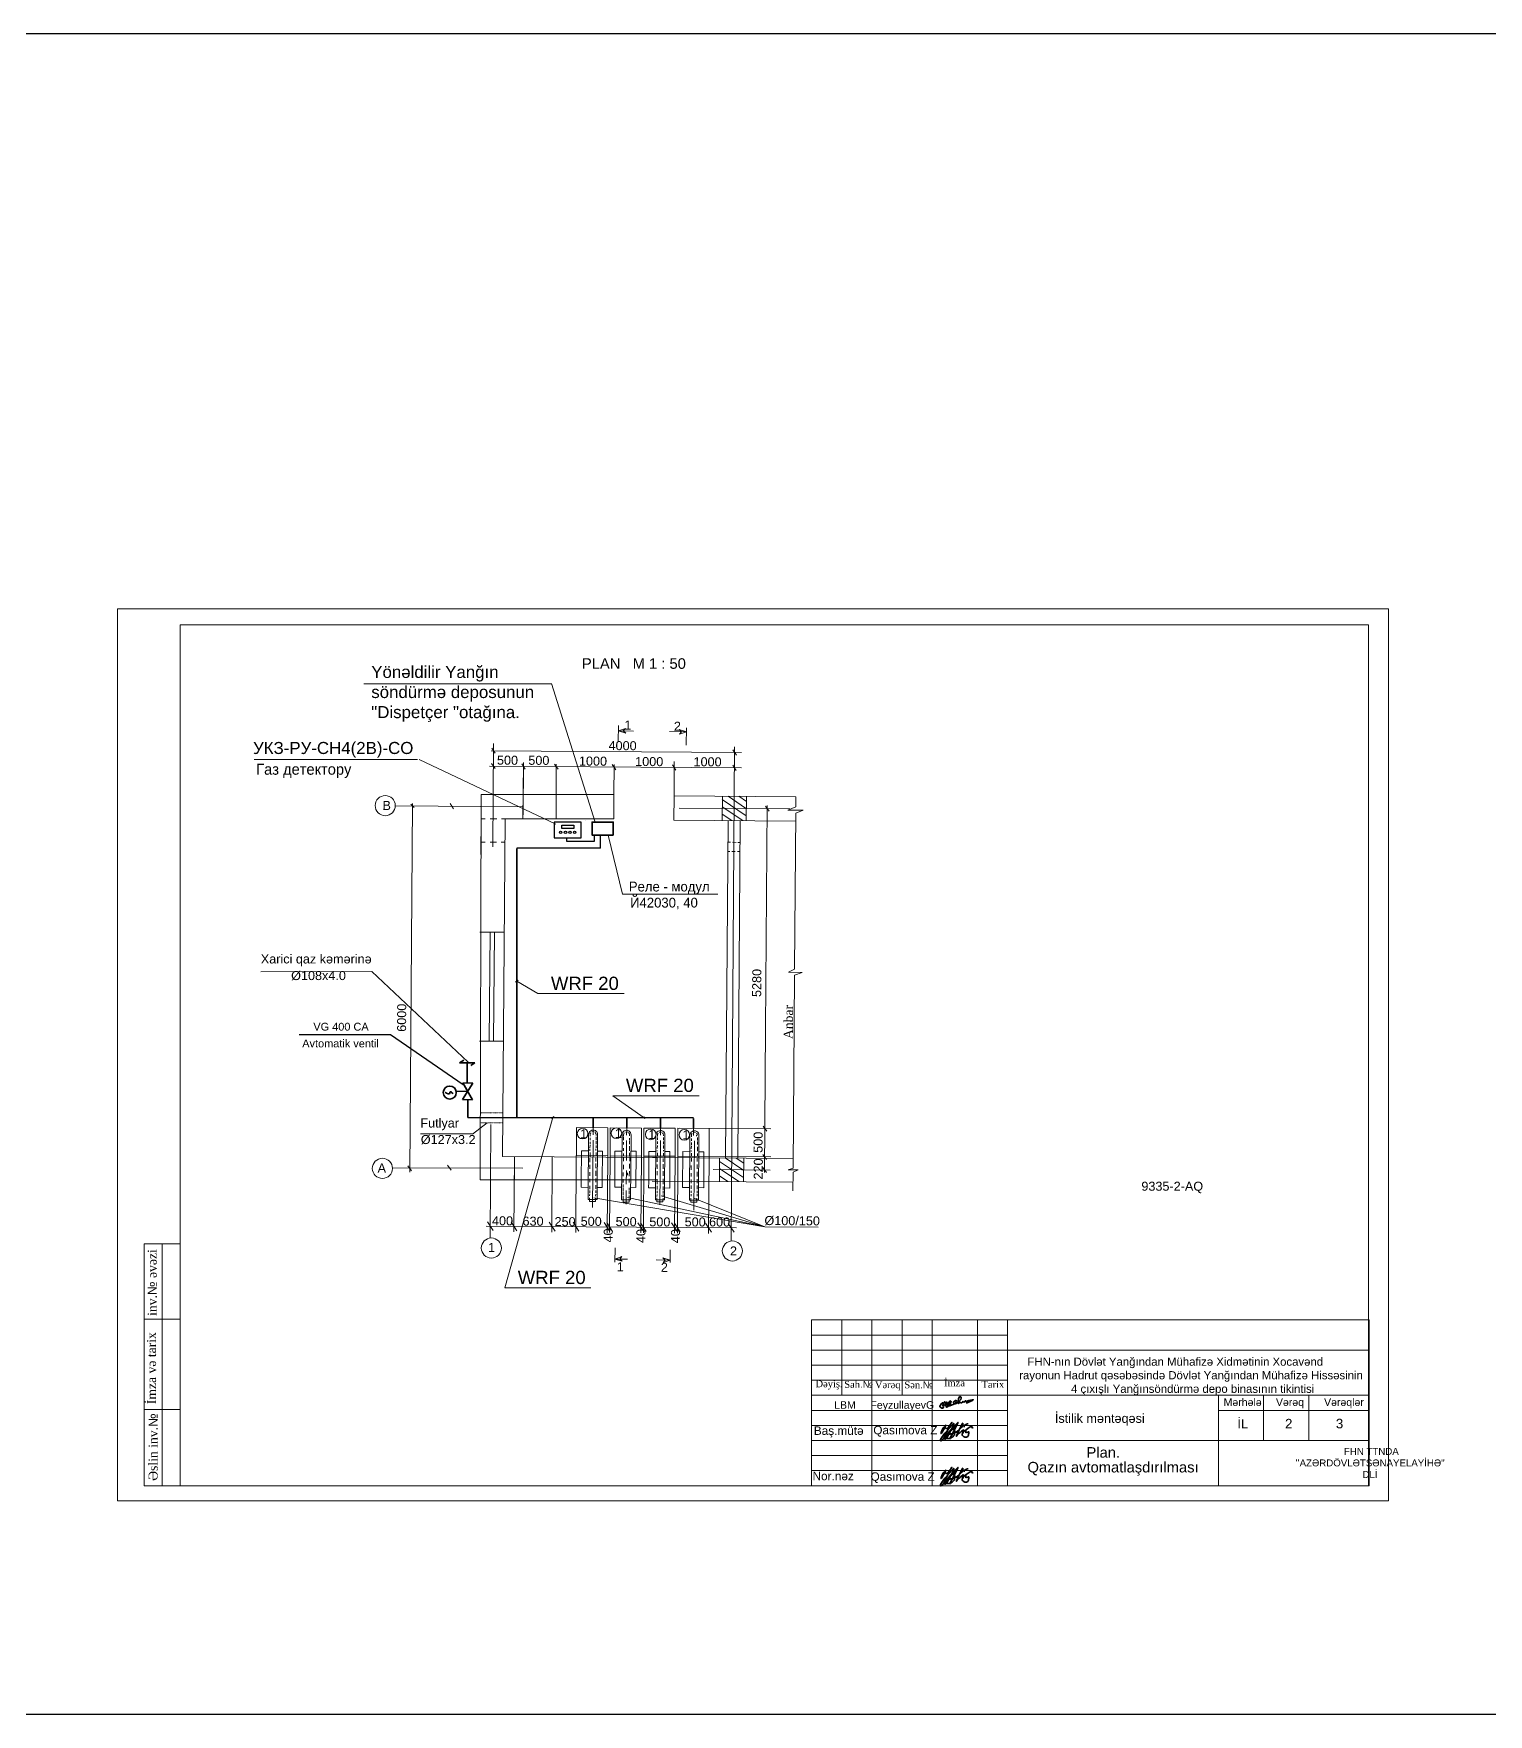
# Model space of a CAD drawing. Header units: metres. Extents: x -32726 to 456644, y -316542 to -32152.
# Drawn here: x 17768 to 66049, y -316542 to -260763 of the extents above; entities that cross this region are included whole.
import ezdxf

# ---------------------------------------------------------------- set-up
doc = ezdxf.new("R2010")
doc.units = ezdxf.units.M
doc.header["$LTSCALE"] = 0.5
doc.linetypes.add('ACAD_ISO03W100', pattern=[30, 12, -18])
doc.linetypes.add('DUZ', pattern=[0])
for name, color, linetype, lineweight in [('0_Ном._пера__21', 7, 'Continuous', 35), ('33', 7, 'Continuous', 35), ('_0', 7, 'Continuous', 0), ('VINOSKİ', 7, 'Continuous', 18), ('ştamp', 5, 'Continuous', 18), ('окна', 140, 'Continuous', 9), ('перегородка', 130, 'Continuous', 20), ('размер2_Ном._пера__1', 7, 'Continuous', 15), ('Слой1', 7, 'Continuous', 13)]:
    doc.layers.add(name, color=color, linetype=linetype, lineweight=lineweight)
doc.layers.add('ramka', color=7, linetype='Continuous')
doc.layers.add('Trees', color=92, linetype='Continuous')
doc.styles.add('A3_Times_AzLat', font='a3ar(la).ttf')
doc.styles.add('Arial', font='arial.ttf', dxfattribs={"height": 200})
doc.styles.add('ARİAL', font='arial.ttf')
doc.styles.add('eeee', font='az97l01.TTF')
doc.styles.get("Standard").update_dxf_attribs({"font": 'arial.ttf', "height": 1})
doc.styles.add('Standart', font='times.ttf')
doc.styles.add('Times New  Roman', font='times.ttf')
doc.styles.add('стиль1', font='A3TI(LA).TTF', dxfattribs={"height": 300})

# ---------------------------------------------------------------- blocks, each defined once
blk = doc.blocks.new('_Oblique')
at = {"color": 0, "linetype": 'ByBlock', "lineweight": -2}
blk.add_line((-0.5, -0.5), (0.5, 0.5), dxfattribs=at)

msp = doc.modelspace()

# ---------------------------------------------------------------- linework, layer by layer
at = {"color": 7, "lineweight": 18}
for p, q in [((22633, -308954), (22633, -280380)), ((22633, -280380), (62072, -280380)), ((62072, -280380), (62072, -308954)), ((34959, -282340), (28724, -282340)), ((36400, -286929), (34959, -282325)), ((34014, -286694), (34025, -284953)), ((42863, -286487), (39191, -286463)), ((34503, -292623), (33801, -292211)), ((34503, -292623), (37363, -292623)), ((36992, -296010), (39852, -296010)), ((36992, -296010), (38031, -296742)), ((33404, -302384), (35004, -296738)), ((30613, -297271), (32355, -297271)), ((33404, -302384), (36263, -302384)), ((62083, -308954), (22632, -308954))]:
    msp.add_line(p, q, dxfattribs=at)
at = {"lineweight": 15}
for p, q in [((30512, -284855), (25085, -284855)), ((35096, -287001), (30563, -284848))]:
    msp.add_line(p, q, dxfattribs=at)
at = {"color": 7, "lineweight": 35, "ltscale": 1500}
for p, q in [((33802, -287801), (33801, -296737)), ((32155, -294933), (32151, -295587)), ((32156, -295377), (32156, -295587)), ((32177, -296140), (32176, -296735)), ((32176, -296735), (39670, -296744)), ((36337, -296744), (36337, -297072)), ((37450, -296752), (37450, -297080)), ((38572, -296760), (38572, -297088)), ((39669, -296765), (39669, -297093))]:
    msp.add_line(p, q, dxfattribs=at)
at = {"color": 0, "lineweight": 18}
msp.add_line((25307, -291895), (28991, -291893), dxfattribs=at)
at = {"color": 7, "lineweight": 30}
for p, q in [((33846, -292184), (33757, -292237)), ((35048, -296712), (34959, -296765)), ((38015, -296701), (38044, -296771))]:
    msp.add_line(p, q, dxfattribs=at)
at = {"color": 0, "lineweight": 35}
for p, q in [((32005, -296137), (32346, -295590)), ((32336, -296142), (32015, -295585)), ((32346, -295590), (32015, -295585)), ((32336, -296142), (32005, -296137))]:
    msp.add_line(p, q, dxfattribs=at)
at = {"color": 7, "linetype": 'ACAD_ISO03W100', "lineweight": 18}
for p, q in [((32591, -296574), (33337, -296574)), ((32590, -296914), (33338, -296913))]:
    msp.add_line(p, q, dxfattribs=at)
at = {"linetype": 'Continuous', "lineweight": 18}
for p, q in [((32947, -296968), (32920, -300732)), ((33728, -298026), (33709, -300531)), ((34978, -298035), (34971, -300543)), ((35779, -297999), (35765, -300548)), ((36820, -298005), (36806, -300558)), ((36898, -298003), (36879, -300554)), ((37938, -298013), (37919, -300564)), ((38018, -298015), (38004, -300565)), ((39058, -298021), (39039, -300572)), ((39145, -298022), (39132, -300573)), ((40185, -298030), (40168, -300584))]:
    msp.add_line(p, q, dxfattribs=at)
at = {"color": 7, "lineweight": 18, "ltscale": 1500}
for p, q in [((35780, -297997), (35787, -297068)), ((36827, -297075), (35787, -297068)), ((36827, -297075), (36820, -298005)), ((36820, -298005), (36827, -297075)), ((36898, -298006), (36904, -297076)), ((37944, -297083), (36904, -297076)), ((37938, -298013), (37944, -297083)), ((38018, -298014), (38025, -297084)), ((38024, -297198), (38018, -298013)), ((39065, -297091), (38025, -297084)), ((39065, -297091), (39058, -298021)), ((39058, -298021), (39065, -297091)), ((39145, -298022), (39152, -297089)), ((40192, -297097), (39152, -297089)), ((40185, -298030), (40192, -297097)), ((35942, -298852), (35949, -297842)), ((35949, -297842), (36182, -297843)), ((36649, -297847), (36481, -297846)), ((36642, -298841), (36649, -297847)), ((37053, -299047), (37062, -297850)), ((37062, -297850), (37294, -297852)), ((37762, -297855), (37594, -297854)), ((37753, -299052), (37762, -297855)), ((38181, -298869), (38188, -297858)), ((38188, -297858), (38417, -297860)), ((38888, -297863), (38717, -297862)), ((38879, -299074), (38888, -297863)), ((36820, -298005), (35780, -297997)), ((37938, -298013), (36898, -298006)), ((39058, -298021), (38018, -298014)), ((40185, -298030), (39145, -298022)), ((39306, -299059), (39315, -297866)), ((39315, -297866), (39546, -297868)), ((40015, -297871), (39846, -297870)), ((40008, -298866), (40015, -297871)), ((35942, -298851), (35940, -299051)), ((36642, -298839), (36640, -299056)), ((38181, -298869), (38179, -299068)), ((38710, -298875), (38709, -299075)), ((40008, -298866), (40006, -299063)), ((35940, -299051), (36172, -299052)), ((36640, -299056), (36472, -299055)), ((37053, -299047), (37285, -299048)), ((37585, -299051), (37753, -299052)), ((38179, -299068), (38408, -299070)), ((38879, -299074), (38709, -299072)), ((39306, -299060), (39537, -299062)), ((39837, -299062), (40006, -299063))]:
    msp.add_line(p, q, dxfattribs=at)
at = {"color": 7, "linetype": 'Continuous', "lineweight": 18, "ltscale": 50}
for p, q in [((36185, -297299), (36170, -299450)), ((36235, -297299), (36235, -297351)), ((36436, -297301), (36436, -297326)), ((36485, -297301), (36470, -299452)), ((36233, -297651), (36232, -297740)), ((36232, -297775), (36232, -297836)), ((36234, -297544), (36233, -297618)), ((36235, -297410), (36234, -297484)), ((36432, -297778), (36432, -297824)), ((36434, -297510), (36433, -297617)), ((36433, -297660), (36433, -297741)), ((36435, -297376), (36434, -297472)), ((37298, -297309), (37282, -299461)), ((37346, -297554), (37346, -297628)), ((37346, -297747), (37346, -297839)), ((37347, -297385), (37347, -297481)), ((37348, -297310), (37348, -297362)), ((37546, -297689), (37545, -297835)), ((37547, -297422), (37546, -297496)), ((37547, -297521), (37546, -297616)), ((37548, -297311), (37548, -297337)), ((37598, -297311), (37582, -299463)), ((38421, -297315), (38405, -299468)), ((38468, -297668), (38467, -297759)), ((38467, -297825), (38467, -297852)), ((38470, -297531), (38469, -297605)), ((38471, -297315), (38470, -297367)), ((38471, -297402), (38470, -297476)), ((38669, -297667), (38668, -297766)), ((38669, -297526), (38669, -297622)), ((38670, -297392), (38670, -297488)), ((38671, -297821), (38670, -297854)), ((38671, -297317), (38671, -297343)), ((38721, -297317), (38705, -299471)), ((39550, -297323), (39534, -299476)), ((39544, -297707), (39543, -297830)), ((39597, -297676), (39596, -297768)), ((39596, -297833), (39596, -297861)), ((39598, -297568), (39597, -297642)), ((39599, -297434), (39598, -297508)), ((39600, -297324), (39599, -297376)), ((39768, -297325), (39768, -297351)), ((39797, -297703), (39796, -297849)), ((39798, -297535), (39798, -297631)), ((39799, -297401), (39799, -297496)), ((39850, -297326), (39834, -299478)), ((36228, -298299), (36227, -298441)), ((36230, -298078), (36229, -298214)), ((36234, -297899), (36233, -298023)), ((36429, -298263), (36428, -298418)), ((36431, -298074), (36430, -298197)), ((36434, -297893), (36434, -297996)), ((37341, -298309), (37340, -298451)), ((37345, -297923), (37344, -298015)), ((37346, -298056), (37346, -298179)), ((37541, -298274), (37540, -298428)), ((37544, -297909), (37543, -298033)), ((37552, -298057), (37551, -298181)), ((38463, -298291), (38462, -298434)), ((38465, -298086), (38464, -298210)), ((38469, -297906), (38468, -298009)), ((38664, -298279), (38663, -298434)), ((38665, -298094), (38664, -298204)), ((38669, -297915), (38668, -298019)), ((39592, -298323), (39591, -298466)), ((39598, -297914), (39597, -298017)), ((39598, -298070), (39597, -298194)), ((39792, -298288), (39791, -298442)), ((39795, -298070), (39794, -298194)), ((39798, -297923), (39801, -298024)), ((36225, -298766), (36224, -298883)), ((36226, -298552), (36225, -298670)), ((36425, -298755), (36424, -298885)), ((36427, -298507), (36426, -298671)), ((37335, -298958), (37335, -299040)), ((37337, -298776), (37337, -298894)), ((37339, -298563), (37338, -298680)), ((37482, -298575), (37482, -298649)), ((37538, -298765), (37537, -298895)), ((37540, -298518), (37538, -298682)), ((38460, -298510), (38459, -298652)), ((38460, -298782), (38459, -298899)), ((38461, -298830), (38460, -298947)), ((38659, -298511), (38658, -298666)), ((38660, -298771), (38659, -298901)), ((38662, -298785), (38661, -298949)), ((39588, -298790), (39587, -298908)), ((39590, -298577), (39589, -298694)), ((39789, -298779), (39788, -298909)), ((39790, -298532), (39789, -298696)), ((36470, -299453), (36170, -299450)), ((36219, -299403), (36218, -299447)), ((36219, -299418), (36218, -299516)), ((36419, -299517), (36218, -299516)), ((36222, -299271), (36221, -299338)), ((36225, -299004), (36224, -299116)), ((36224, -299154), (36224, -299229)), ((36419, -299400), (36419, -299457)), ((36420, -299445), (36419, -299517)), ((36422, -299273), (36421, -299340)), ((36424, -299153), (36424, -299233)), ((36426, -298981), (36425, -299102)), ((37582, -299463), (37282, -299461)), ((37330, -299328), (37329, -299430)), ((37331, -299441), (37330, -299541)), ((37333, -299194), (37332, -299295)), ((37335, -299060), (37334, -299171)), ((37533, -299442), (37532, -299542)), ((37534, -299322), (37533, -299424)), ((37535, -299182), (37534, -299283)), ((37536, -299065), (37535, -299157)), ((38705, -299471), (38405, -299468)), ((38454, -299469), (38453, -299534)), ((38655, -299535), (38453, -299534)), ((38455, -299401), (38455, -299468)), ((38457, -299289), (38456, -299356)), ((38460, -299172), (38459, -299246)), ((38461, -299000), (38460, -299120)), ((38656, -299411), (38655, -299535)), ((38657, -299291), (38657, -299358)), ((38660, -299171), (38659, -299251)), ((38662, -299026), (38661, -299137)), ((39834, -299478), (39534, -299476)), ((39582, -299476), (39581, -299541)), ((39582, -299408), (39582, -299475)), ((39585, -299281), (39585, -299348)), ((39588, -299163), (39587, -299238)), ((39590, -298993), (39589, -299104)), ((39784, -299478), (39783, -299543)), ((39784, -299410), (39784, -299476)), ((39786, -299283), (39785, -299349)), ((39786, -299283), (39786, -299349)), ((39788, -299162), (39788, -299243)), ((39790, -298991), (39789, -299111)), ((37532, -299542), (37330, -299541)), ((39783, -299543), (39581, -299541))]:
    msp.add_line(p, q, dxfattribs=at)
at = {"color": 7, "linetype": 'Continuous', "lineweight": 18}
for p, q in [((36335, -297308), (36337, -297072)), ((37448, -297319), (37450, -297082)), ((38571, -297325), (38572, -297088)), ((39668, -297333), (39670, -297096)), ((36318, -299718), (36334, -297482)), ((37442, -298159), (37447, -297492)), ((38552, -299635), (38569, -297498)), ((39681, -299807), (39698, -297512)), ((37436, -298950), (37439, -298491)), ((36360, -299396), (42035, -300365)), ((37435, -299614), (37438, -299155)), ((38594, -299332), (42035, -300365)), ((39683, -299412), (42035, -300365)), ((42034, -300364), (43801, -300377))]:
    msp.add_line(p, q, dxfattribs=at)
at = {"lineweight": 18}
for p, q in [((21433, -303429), (21433, -300929)), ((21433, -300929), (22633, -300929)), ((22033, -308955), (22033, -300929)), ((22633, -303429), (21433, -303429)), ((21433, -306429), (21433, -303429)), ((43588, -304952), (50089, -304952)), ((43588, -305452), (50089, -305452)), ((21433, -308955), (21433, -306429)), ((22633, -306429), (21433, -306429)), ((43588, -306452), (50089, -306452)), ((43588, -306952), (50089, -306952)), ((22633, -308955), (21433, -308955)), ((20557, -309454), (62734, -309454))]:
    msp.add_line(p, q, dxfattribs=at)
at = {"color": 0, "lineweight": 30}
msp.add_lwpolyline([(35294, -287033), (35692, -287033), (35692, -287137), (35294, -287137)], close=True, dxfattribs=at)
for centre in [(35259, -287273), (35420, -287273), (35569, -287273), (35722, -287273)]:
    msp.add_circle(centre, 39.4, dxfattribs=at)
at = {"color": 0, "linetype": 'DUZ', "lineweight": 35}
msp.add_circle((31580, -295905), 216, dxfattribs=at)
at = {"linetype": 'Continuous', "lineweight": 18}
for centre in [(35988, -297269), (37108, -297256), (38249, -297294), (39364, -297308)]:
    msp.add_circle(centre, 176, dxfattribs=at)
at = {"color": 7, "linetype": 'Continuous', "lineweight": 18, "ltscale": 50}
for centre, radius, start, end in [((36335, -297299), 150, 358.8105, 182.235), ((36335, -297300), 100, 141.5536, 177.8389), ((36335, -297300), 100, 69.3022, 112.2745), ((36335, -297300), 100, 359.229, 47.3447), ((37448, -297309), 150, 358.8105, 182.235), ((37449, -297310), 100, 141.5536, 177.8389), ((37448, -297310), 100, 69.3022, 112.2745), ((37448, -297310), 100, 359.229, 47.3447), ((38571, -297315), 150, 358.8105, 182.235), ((38571, -297316), 100, 141.5536, 177.8389), ((38571, -297316), 100, 69.3022, 112.2745), ((38571, -297316), 100, 359.229, 47.3447), ((39700, -297323), 150, 358.8105, 182.235), ((39700, -297324), 100, 141.5536, 177.8389), ((39700, -297324), 100, 69.3022, 112.2745), ((39700, -297324), 100, 359.229, 47.3447)]:
    msp.add_arc(centre, radius, start, end, dxfattribs=at)
at = {"color": 0, "lineweight": 35}
msp.add_open_spline([(31684, -295945), (31647, -295905), (31587, -295842), (31586, -296003), (31403, -295893), (31446, -295903), (31447, -295903)], degree=3, knots=[0, 0, 0, 0, 105.964681, 172.320496, 300.102614, 302.892013, 302.892013, 302.892013, 302.892013], dxfattribs=at)
at = {"layer": '0_Ном._пера__21', "color": 5, "linetype": 'Continuous', "flags": 128}
msp.add_lwpolyline([(47937, -306265, -0.300634), (47957, -306234, 0.28025), (47956, -306209, 0.268779), (47926, -306204, 0.122192), (47846, -306313), (47847, -306332, 0.09999), (47910, -306377, 0.200398), (47957, -306373, 0.312914), (47958, -306309, -0.293794)], format="xyb", close=True, dxfattribs=at)
for points in [[(47961, -306314, 0.20271), (47976, -306266, -0.083217), (47982, -306185, -0.540975), (48016, -306179), (48027, -306207)], [(48033, -306214), (48059, -306192, -1.034501), (48093, -306219), (48012, -306291)], [(48027, -306207), (48069, -306259), (48104, -306267), (48205, -306191, 1.24964), (48167, -306154, 0.079258), (48111, -306271), (48111, -306321), (48106, -306340), (48064, -306347), (48054, -306326), (48070, -306305), (48137, -306299), (48152, -306295), (48166, -306273), (48161, -306269), (48151, -306285), (48159, -306305), (48172, -306305), (48214, -306275), (48219, -306253), (48211, -306243), (48197, -306253), (48194, -306271), (48202, -306283), (48226, -306277), (48342, -306232), (48379, -306189), (48392, -306152), (48390, -306130), (48360, -306130), (48326, -306147), (48292, -306175), (48299, -306207), (48325, -306225), (48356, -306233), (48381, -306226), (48424, -306207), (48476, -306164), (48539, -306097), (48556, -306052), (48546, -306017), (48511, -305992), (48491, -306003), (48466, -306059), (48450, -306163), (48443, -306207), (48453, -306224), (48467, -306224), (48485, -306195), (48502, -306169), (48516, -306186), (48534, -306198), (48557, -306198), (48591, -306180), (48615, -306163), (48612, -306151), (48605, -306161), (48617, -306175), (48638, -306179), (48657, -306167), (48697, -306144), (48697, -306133), (48687, -306133), (48670, -306150), (48714, -306162), (48771, -306142), (48810, -306130), (48859, -306117), (48920, -306102), (48951, -306102), (48934, -306114), (48909, -306132), (48854, -306156), (48754, -306201), (48715, -306211)], [(48178, -306215), (48172, -306222, -0.434294), (48166, -306222, -0.160262), (48166, -306215), (48168, -306212), (48172, -306211), (48175, -306212)]]:
    msp.add_lwpolyline(points, format="xyb", dxfattribs=at)
at = {"layer": '33', "lineweight": 18}
for p, q in [((20557, -309454), (20557, -279854)), ((20557, -279854), (62734, -279854)), ((62734, -309454), (62734, -279854)), ((37177, -283725), (37173, -284251)), ((37183, -283904), (37411, -283823)), ((37183, -283904), (37679, -283908)), ((37420, -283976), (37183, -283904)), ((37411, -283823), (37339, -283905)), ((37339, -283905), (37420, -283976)), ((39275, -283929), (39195, -283859)), ((39195, -283859), (39432, -283930)), ((39428, -284379), (39432, -283805)), ((33089, -284646), (32972, -284477)), ((33008, -287751), (33033, -284323)), ((39432, -283930), (38871, -283926)), ((39203, -284012), (39275, -283929)), ((39432, -283930), (39203, -284012)), ((40913, -300832), (41032, -284431)), ((32949, -284561), (41261, -284620)), ((33085, -285156), (32968, -284987)), ((34083, -285171), (33966, -285001)), ((34084, -285171), (33967, -285001)), ((34008, -286826), (34030, -284999)), ((35172, -285175), (35055, -285006)), ((35114, -285006), (35114, -286825)), ((37091, -285190), (36974, -285020)), ((39084, -285205), (38967, -285035)), ((41090, -284706), (40973, -284537)), ((41086, -285215), (40969, -285045)), ((32620, -286009), (32584, -298806)), ((37024, -286011), (32620, -286009)), ((37026, -286825), (37026, -286041)), ((39026, -286053), (39020, -286864)), ((39026, -286053), (43064, -286087)), ((40619, -286877), (40625, -286069)), ((41399, -286466), (40813, -286070)), ((41423, -286241), (41174, -286073)), ((41425, -286075), (41419, -286883)), ((43064, -286087), (43062, -286425)), ((29773, -286388), (34019, -286419)), ((30341, -286315), (30251, -298551)), ((30283, -286333), (30397, -286448)), ((31707, -286486), (31590, -286317)), ((40940, -286880), (40620, -286664)), ((41302, -286882), (40622, -286424)), ((41420, -286721), (40624, -286184)), ((42174, -286567), (42057, -286397)), ((42062, -293792), (42117, -286383)), ((42796, -286529), (43062, -286425)), ((43308, -286533), (42796, -286529)), ((43060, -286632), (43022, -291813)), ((43060, -286632), (43308, -286533)), ((32759, -286826), (32618, -286826)), ((33144, -286826), (32918, -286826)), ((37026, -286825), (33292, -286826)), ((33325, -298023), (33415, -286826)), ((33415, -286806), (33415, -286806)), ((33415, -286825), (33415, -286825)), ((36096, -286865), (36096, -286865)), ((39020, -286864), (43058, -286895)), ((40814, -286879), (40733, -298077)), ((41216, -286882), (41135, -298080)), ((32610, -287408), (32606, -288008)), ((32753, -287591), (32609, -287591)), ((33132, -287591), (32925, -287591)), ((33408, -287591), (33286, -287591)), ((40899, -287601), (40808, -287600)), ((41087, -287602), (40958, -287601)), ((41210, -287603), (41141, -287602)), ((40878, -287903), (40806, -287903)), ((41056, -287904), (40944, -287904)), ((41208, -287906), (41130, -287905)), ((32573, -290582), (33370, -290588)), ((32916, -290585), (32882, -294198)), ((33061, -290583), (33032, -294199)), ((42819, -291914), (43022, -291813)), ((43269, -291918), (42819, -291914)), ((43021, -292014), (42974, -298416)), ((43021, -292014), (43269, -291918)), ((42063, -293768), (42028, -298564)), ((33359, -294202), (32563, -294196)), ((42097, -297191), (41980, -297022)), ((29685, -298408), (34007, -298419)), ((30305, -298504), (30188, -298334)), ((31621, -298486), (31504, -298317)), ((33325, -298023), (38468, -298060)), ((33726, -298806), (33727, -298032)), ((38304, -298059), (42976, -298093)), ((40529, -298858), (40534, -298076)), ((41330, -298728), (40534, -298191)), ((41309, -298472), (40722, -298077)), ((41333, -298248), (41084, -298080)), ((41334, -298081), (41329, -298864)), ((42088, -298562), (41972, -298392)), ((42091, -298126), (41974, -297957)), ((42813, -298471), (42974, -298416)), ((38451, -298807), (32584, -298806)), ((42971, -298876), (38298, -298842)), ((40810, -298860), (40530, -298671)), ((41172, -298863), (40532, -298431)), ((43144, -298474), (42813, -298471)), ((42973, -298544), (42969, -299167)), ((42973, -298544), (43144, -298474)), ((37065, -301060), (37061, -301530)), ((38889, -301550), (38892, -301126)), ((37062, -301432), (37291, -301350)), ((37062, -301432), (37474, -301435)), ((37299, -301503), (37062, -301432)), ((37291, -301350), (37218, -301433)), ((37218, -301433), (37299, -301503)), ((38889, -301464), (38431, -301460)), ((38733, -301463), (38653, -301392)), ((38653, -301392), (38889, -301464)), ((38661, -301545), (38733, -301463)), ((38889, -301464), (38661, -301545))]:
    msp.add_line(p, q, dxfattribs=at)
at = {"layer": '33', "lineweight": 35}
for p, q in [((32049, -294827), (31903, -294923)), ((31903, -294923), (32415, -294923)), ((32415, -294923), (32283, -295009))]:
    msp.add_line(p, q, dxfattribs=at)
at = {"layer": '33', "lineweight": 18}
for centre in [(29438, -286383), (29343, -298422), (32959, -301065), (40958, -301163)]:
    msp.add_circle(centre, 334, dxfattribs=at)
at = {"layer": '_0', "color": 0, "lineweight": 30, "ltscale": 50}
for q in [(33805, -287794), (36584, -287359)]:
    msp.add_line((36584, -287794), q, dxfattribs=at)
msp.add_lwpolyline([(35942, -287448), (35942, -286930), (35047, -286930), (35047, -287448)], close=True, dxfattribs=at)
at = {"layer": 'ramka', "color": 7, "linetype": 'DUZ', "lineweight": 18, "ltscale": 0.4}
for p, q in [((37024, -286048), (37033, -285022)), ((39022, -286058), (39031, -284921)), ((32900, -285076), (41257, -285131)), ((28991, -291893), (32190, -294900)), ((32820, -296913), (32335, -297290)), ((39200, -297086), (42236, -297108)), ((40185, -298029), (42229, -298044)), ((40316, -298464), (42217, -298478)), ((37483, -299393), (42035, -300365)), ((32788, -300337), (41100, -300397))]:
    msp.add_line(p, q, dxfattribs=at)
at = {"layer": 'ramka', "color": 7, "linetype": 'DUZ', "lineweight": 30, "ltscale": 0.4}
for p, q in [((35464, -287572), (35464, -287448)), ((36372, -287572), (35464, -287572)), ((36372, -287359), (36372, -287572))]:
    msp.add_line(p, q, dxfattribs=at)
at = {"layer": 'ramka', "color": 7, "linetype": 'DUZ', "lineweight": 25, "ltscale": 0.4}
for p, q in [((26585, -293977), (29611, -293977)), ((29611, -293977), (32029, -295638))]:
    msp.add_line(p, q, dxfattribs=at)
at = {"layer": 'ramka', "color": 7, "linetype": 'DUZ', "lineweight": 35, "ltscale": 0.4}
msp.add_line((31801, -295874), (32175, -295863), dxfattribs=at)
at = {"layer": 'ramka', "color": 1, "linetype": 'DUZ', "lineweight": 30, "ltscale": 0.4}
msp.add_lwpolyline([(-32726, -260763), (138190, -260763), (138190, -316542), (-32726, -316542)], close=True, dxfattribs=at)
at = {"layer": 'ramka', "color": 7, "linetype": 'DUZ', "lineweight": 35, "ltscale": 0.4}
msp.add_lwpolyline([(37007, -287359), (36300, -287359), (36300, -286930), (37007, -286930)], close=True, dxfattribs=at)
at = {"layer": 'Trees', "color": 5, "lineweight": 35}
for points in [[(48057, -306931), (47969, -307102), (47930, -307164), (47892, -307224), (47885, -307224), (47885, -307215), (47885, -307201), (47890, -307181), (47906, -307136), (47931, -307081), (47959, -307036), (47982, -307010), (47994, -307004), (48002, -307004), (48008, -307012), (48028, -307044), (48040, -307051), (48060, -307054), (48086, -307050), (48105, -307038), (48120, -307026), (48198, -306925), (48247, -306851), (48170, -306968), (48160, -306994), (47977, -307369), (47941, -307416), (47896, -307457), (47879, -307463), (47867, -307461), (47863, -307455), (47863, -307445), (47863, -307431), (47869, -307419), (47921, -307331), (47955, -307285), (48013, -307209), (48138, -307062), (48271, -306918), (48284, -306904), (48301, -306890), (48309, -306890), (48313, -306895), (48309, -306907), (48303, -306927), (48196, -307145), (48094, -307324), (48075, -307355), (48048, -307391), (48022, -307414), (48012, -307418), (48004, -307418), (48000, -307412), (48000, -307403), (48000, -307391), (48004, -307380), (48021, -307349), (48075, -307265), (48112, -307217), (48243, -307064), (48440, -306858), (48448, -306858), (48322, -307124), (48160, -307406)], [(48135, -307006), (48181, -306977), (48213, -306964), (48254, -306953), (48283, -306945), (48309, -306945), (48328, -306945), (48336, -306952), (48351, -306965), (48356, -306987), (48351, -307010), (48324, -307044), (48285, -307073), (48221, -307096), (48186, -307123), (48175, -307137), (48226, -307109), (48246, -307097), (48279, -307075), (48307, -307080), (48320, -307090), (48334, -307120), (48339, -307140), (48340, -307169), (48335, -307227), (48329, -307256), (48318, -307279), (48299, -307302), (48279, -307326), (48253, -307343), (48224, -307361), (48189, -307377), (48164, -307385), (48138, -307387), (48107, -307386), (48080, -307383), (48051, -307376), (48026, -307366), (48004, -307349), (47993, -307324), (47993, -307304), (47999, -307283), (48013, -307271), (48034, -307264), (48047, -307259), (48072, -307255), (48096, -307251), (48170, -307239), (48204, -307235), (48243, -307227), (48260, -307223), (48290, -307213), (48324, -307204), (48382, -307177), (48428, -307146), (48473, -307112), (48518, -307069), (48557, -307027), (48580, -306988), (48594, -306958), (48607, -306922), (48612, -306900), (48612, -306881), (48606, -306874), (48600, -306878), (48591, -306891), (48571, -306919), (48559, -306949), (48529, -307006), (48508, -307057), (48489, -307104), (48470, -307137), (48442, -307192), (48425, -307225), (48410, -307263), (48397, -307295), (48390, -307314), (48395, -307314), (48406, -307295), (48424, -307273), (48452, -307246), (48485, -307210), (48515, -307184), (48543, -307160), (48569, -307135), (48595, -307116), (48616, -307104), (48625, -307104), (48625, -307111), (48618, -307133), (48604, -307155), (48594, -307173), (48590, -307186), (48590, -307196), (48598, -307190), (48713, -307094), (48779, -307042), (48849, -306996), (48880, -306976), (48903, -306967), (48911, -306967), (48906, -306979), (48899, -306996), (48892, -307011), (48896, -307021), (48902, -307025), (48917, -307025), (48934, -307031), (48944, -307035)], [(48685, -307117), (48635, -307169), (48615, -307192), (48597, -307221), (48586, -307239), (48586, -307251), (48589, -307268), (48598, -307286), (48608, -307299), (48620, -307311), (48636, -307326), (48654, -307334), (48674, -307341), (48696, -307344), (48719, -307343), (48736, -307340), (48752, -307332), (48773, -307316), (48786, -307299), (48796, -307286), (48796, -307266), (48796, -307243), (48801, -307209), (48808, -307182), (48808, -307171), (48802, -307169), (48796, -307169), (48777, -307175), (48732, -307191), (48713, -307194), (48705, -307190), (48702, -307180), (48702, -307166), (48702, -307138), (48702, -307125), (48694, -307121), (48681, -307127), (48667, -307136)], [(48647, -307005), (48652, -306973), (48652, -306954), (48682, -306933), (48733, -306912), (48760, -306902), (48771, -306898), (48778, -306898), (48785, -306905)], [(48057, -308424), (47969, -308595), (47930, -308657), (47892, -308717), (47885, -308717), (47885, -308708), (47885, -308694), (47890, -308673), (47906, -308629), (47931, -308574), (47959, -308528), (47982, -308503), (47994, -308497), (48002, -308497), (48008, -308505), (48028, -308537), (48040, -308544), (48060, -308547), (48086, -308542), (48105, -308531), (48120, -308519), (48198, -308418), (48247, -308343), (48170, -308460), (48160, -308487), (47977, -308862), (47941, -308909), (47896, -308950), (47879, -308956), (47867, -308954), (47863, -308948), (47863, -308938), (47863, -308924), (47869, -308912), (47921, -308824), (47955, -308778), (48013, -308702), (48138, -308555), (48271, -308411), (48284, -308397), (48301, -308383), (48309, -308383), (48313, -308388), (48309, -308400), (48303, -308420), (48196, -308638), (48094, -308817), (48075, -308848), (48048, -308884), (48022, -308907), (48012, -308911), (48004, -308911), (48000, -308905), (48000, -308896), (48000, -308884), (48004, -308873), (48021, -308842), (48075, -308757), (48112, -308710), (48243, -308557), (48440, -308351), (48448, -308351), (48322, -308617), (48160, -308899)], [(48135, -308499), (48181, -308470), (48213, -308457), (48254, -308445), (48283, -308438), (48309, -308438), (48328, -308438), (48336, -308444), (48351, -308458), (48356, -308480), (48351, -308503), (48324, -308537), (48285, -308565), (48221, -308589), (48186, -308616), (48175, -308630), (48226, -308601), (48246, -308590), (48279, -308568), (48307, -308572), (48320, -308583), (48334, -308613), (48339, -308633), (48340, -308662), (48335, -308720), (48329, -308749), (48318, -308772), (48299, -308794), (48279, -308819), (48253, -308836), (48224, -308854), (48189, -308870), (48164, -308878), (48138, -308880), (48107, -308879), (48080, -308876), (48051, -308869), (48026, -308859), (48004, -308842), (47993, -308817), (47993, -308797), (47999, -308776), (48013, -308764), (48034, -308756), (48047, -308751), (48072, -308748), (48096, -308744), (48170, -308732), (48204, -308728), (48243, -308720), (48260, -308716), (48290, -308706), (48324, -308697), (48382, -308669), (48428, -308639), (48473, -308604), (48518, -308562), (48557, -308520), (48580, -308481), (48594, -308451), (48607, -308415), (48612, -308393), (48612, -308374), (48606, -308366), (48600, -308371), (48591, -308384), (48571, -308412), (48559, -308442), (48529, -308499), (48508, -308550), (48489, -308596), (48470, -308630), (48442, -308685), (48425, -308718), (48410, -308756), (48397, -308787), (48390, -308806), (48395, -308806), (48406, -308788), (48424, -308766), (48452, -308739), (48485, -308703), (48515, -308676), (48543, -308653), (48569, -308627), (48595, -308609), (48616, -308596), (48625, -308596), (48625, -308603), (48618, -308625), (48604, -308648), (48594, -308665), (48590, -308679), (48590, -308689), (48598, -308683), (48713, -308586), (48779, -308535), (48849, -308489), (48880, -308469), (48903, -308460), (48911, -308460), (48906, -308472), (48899, -308488), (48892, -308504), (48896, -308514), (48902, -308518), (48917, -308518), (48934, -308524), (48944, -308528)], [(48647, -308498), (48652, -308466), (48652, -308446), (48682, -308425), (48733, -308405), (48760, -308395), (48771, -308391), (48778, -308391), (48785, -308397)], [(48685, -308610), (48635, -308662), (48615, -308685), (48597, -308714), (48586, -308732), (48586, -308744), (48589, -308761), (48598, -308779), (48608, -308792), (48620, -308804), (48636, -308819), (48654, -308826), (48674, -308834), (48696, -308837), (48719, -308835), (48736, -308833), (48752, -308825), (48773, -308809), (48786, -308792), (48796, -308779), (48796, -308759), (48796, -308736), (48801, -308702), (48808, -308674), (48808, -308664), (48802, -308661), (48796, -308661), (48777, -308668), (48732, -308684), (48713, -308687), (48705, -308683), (48702, -308672), (48702, -308659), (48702, -308631), (48702, -308618), (48694, -308614), (48681, -308620), (48667, -308629)]]:
    msp.add_lwpolyline(points, dxfattribs=at)
at = {"layer": 'VINOSKİ'}
for q in [(36832, -287365), (40476, -289324)]:
    msp.add_line((37307, -289324), q, dxfattribs=at)
at = {"layer": 'ştamp', "color": 7, "lineweight": 18}
for p, q in [((43588, -303952), (50089, -303952)), ((44589, -303452), (44589, -305952)), ((45589, -303452), (45589, -308952)), ((46589, -303452), (46589, -305952)), ((47589, -303452), (47589, -308952)), ((49089, -303452), (49089, -308952)), ((50089, -303452), (50089, -308952)), ((43588, -304452), (62088, -304452)), ((43588, -305952), (62088, -305952)), ((57088, -305952), (57088, -308952)), ((58588, -305952), (58588, -307452)), ((60088, -305952), (60088, -307452)), ((57088, -306452), (62088, -306452)), ((43588, -307452), (62088, -307452)), ((43588, -307952), (50089, -307952)), ((43588, -308452), (50089, -308452))]:
    msp.add_line(p, q, dxfattribs=at)
msp.add_lwpolyline([(62088, -308952), (62088, -303452), (43588, -303452), (43588, -308952), (62088, -308952)], dxfattribs=at)

# ---------------------------------------------------------------- block references
at = {"color": 7, "lineweight": 18, "ltscale": 1500, "xscale": 250.0000000002762, "yscale": 250.0000000002762, "zscale": 250.0000000002762, "rotation": 78.16197794860216}
for p in [(32925, -300340), (33711, -300343), (34976, -300354), (35769, -300355), (36799, -300364), (36884, -300368), (37918, -300373), (38005, -300373), (39039, -300381), (39130, -300384), (40165, -300389), (40919, -300396)]:
    msp.add_blockref('_Oblique', p, dxfattribs=at)

# ---------------------------------------------------------------- texts
at = {"lineweight": 18, "insert": (37690, -281671), "char_height": 500, "attachment_point": 5}
msp.add_mtext('{\\fArial|b0|i0|c238|p34;\\H0.7x;PLAN   M 1 : 50\\fTimes New Roman|b0|i0|c238|p18;\\H1.4286x;                           }', dxfattribs=at)
at = {"color": 0, "lineweight": 18, "attachment_point": 1}
for s, insert, char_height, width, style in [('{\\fArial|b0|i0|c238|p34;Yönəldilir }Yan{\\fArial|b0|i0|c238|p34;ğın söndürmə deposunun "Dispetçer "otağına.}', (28974, -281746), 400, 5525.56, 'ARİAL'), ('\\pxt0.12;{\\fArial|b0|i0|c238|p34;\\H0.75x;Xarici qaz kəmərinə\\fArial|b0|i0|c204|p34; \\fA3 Times AzLat|b0|i0|c204|p18; \\H1.33333x;               \\P    }', (25307, -291321), 400, 6125.4, 'A3_Times_AzLat'), ('\\pxt0.12;{\\fArial|b0|i0|c204|p34;\\H0.75x;Futlyar \\H1.33333x;  \\fA3 Times AzLat|b0|i0|c204|p18;              \\P    }', (30604, -296766), 400, 6125.4, 'A3_Times_AzLat'), ('{\\fArial|b0|i0|c238|p34;Qazın avtomatlaşdırılması}', (50753, -308163), 350, 10543.73, 'ARİAL')]:
    msp.add_mtext(s, dxfattribs=dict(at, insert=insert, char_height=char_height, width=width, style=style))
at = {"lineweight": 18, "char_height": 300}
for s, insert, width, attachment_point, rotation in [('{\\fArial|b0|i0|c238|p34;1}', (37374, -283858), 2873.73, 7, 359.5819), ('{\\fArial|b0|i0|c238|p34;2}', (39016, -283898), 2873.73, 7, 359.5819), ('{\\fArial|b0|i0|c238|p34;4000}', (36848, -284544), 2775.82, 7, 359.5819), ('{\\fArial|b0|i0|c238|p34;500}', (33144, -285027), 2775.82, 7, 359.5819), ('{\\fArial|b0|i0|c238|p34;500}', (34185, -285032), 2775.82, 7, 359.5819), ('{\\fArial|b0|i0|c238|p34;1000}', (35865, -285057), 2775.82, 7, 359.5819), ('{\\fArial|b0|i0|c238|p34;1000}', (37731, -285072), 2775.82, 7, 359.5819), ('{\\fArial|b0|i0|c238|p34;1000}', (39668, -285079), 2775.82, 7, 359.5819), ('{\\fArial|b0|i0|c238|p34;B}', (29345, -286527), 2873.73, 7, 359.5819), ('{\\fArial|b0|i0|c238|p34;5280}', (41620, -291801), 2873.73, 3, 89.5819), ('{\\fArial|b0|i0|c238|p34;6000}', (29835, -292956), 2873.73, 3, 89.5819), ('{\\fTimes New Roman|b0|i0|c238|p18;Anbar}', (42824, -292999), 4100.8, 6, 89.5817), ('\\pxt7;{\\fArial|b0|i0|c238|p34;1}', (35905, -297422), 2873.73, 7, 359.5819), ('\\pxt7;{\\fArial|b0|i0|c238|p34;1}', (37057, -297409), 2873.73, 7, 359.5819), ('\\pxt7;{\\fArial|b0|i0|c238|p34;1}', (38166, -297446), 2873.73, 7, 359.5819), ('\\pxt7;{\\fArial|b0|i0|c238|p34;1}', (39297, -297460), 2873.73, 7, 359.5819), ('{\\fArial|b0|i0|c238|p34;500}', (41664, -297205), 2873.73, 3, 89.5819), ('{\\fArial|b0|i0|c238|p34;A}', (29183, -298559), 2873.73, 7, 359.5819), ('{\\fArial|b0|i0|c238|p34;220}', (41670, -298091), 2873.73, 3, 89.5819), ('{\\fTimes New Roman|b0|i0|c238|p18;inv.}№ {\\fTimes New Roman|b0|i0|c238|p18;əvəzi}', (21555, -303318), 2407.34, 1, 90), ('{\\fArial|b0|i0|c238|p34;1}', (32848, -301197), 2873.73, 7, 359.5819), ('{\\fArial|b0|i0|c238|p34;2}', (40878, -301311), 2775.82, 7, 359.5819), ('{\\fArial|b0|i0|c238|p34;1}', (37121, -301838), 2873.73, 7, 359.5819), ('{\\fArial|b0|i0|c238|p34;2}', (38583, -301855), 2873.73, 7, 359.5819), ('{\\fTimes New Roman|b0|i0|c238|p18;İmza və tarix}', (21531, -306248), 4806.45, 1, 90), ('{\\fTimes New Roman|b0|i0|c238|p18;Əslin inv.}№', (21584, -308791), 3797.62, 1, 90)]:
    msp.add_mtext(s, dxfattribs=dict(at, insert=insert, width=width, attachment_point=attachment_point, rotation=rotation))
at = {"lineweight": 18}
for s, insert, char_height, width, attachment_point, style in [('{\\fA3 Times AzLat|b0|i0|c204|p18; \\fArial|b0|i0|c0|p34;\\H0.75x;%%C108\\fArial|b0|i0|c204|p34;х\\fArial|b0|i0|c0|p34;4.0}', (26166, -291873), 400, 7796, 1, 'A3_Times_AzLat'), ('{\\fA3 Times AzLat|b0|i0|c204|p18; \\fArial|b0|i0|c0|p34;\\H0.75x;%%C127\\fArial|b0|i0|c204|p34;х\\fArial|b0|i0|c0|p34;3.2}', (30469, -297315), 400, 7796, 1, 'A3_Times_AzLat'), ('         {\\H1.1667x;    \\fArial|b0|i0|c238|p34;Plan.}', (51120, -307851), 300, 4100.8, 4, 'ARİAL')]:
    msp.add_mtext(s, dxfattribs=dict(at, insert=insert, char_height=char_height, width=width, attachment_point=attachment_point, style=style))
at = {"color": 7, "lineweight": 18, "char_height": 300}
for s, insert, width, attachment_point, rotation in [('\\A1;{\\fArial|b0|i0|c238|p34;400}', (32981, -300009), 4624.9, 1, 359.5817), ('\\A1;{\\fArial|b0|i0|c238|p34;630}', (33995, -300022), 4624.9, 1, 359.5817), ('\\A1;{\\fArial|b0|i0|c238|p34;250}', (35058, -300037), 4624.9, 1, 359.5817), ('\\A1;{\\fArial|b0|i0|c238|p34;500}', (35925, -300027), 4624.9, 1, 359.5817), ('\\A1;{\\fArial|b0|i0|c238|p34;500}', (37084, -300036), 4624.9, 1, 359.5817), ('\\A1;{\\fArial|b0|i0|c238|p34;500}', (38202, -300045), 4624.9, 1, 359.5817), ('\\A1;{\\fArial|b0|i0|c238|p34;500}', (39375, -300046), 4624.9, 1, 359.5817), ('\\A1;{\\fArial|b0|i0|c238|p34;600}', (40185, -300047), 4624.9, 1, 359.5817), ('{\\fArial|b0|i0|c238|p34;%%C100/150}', (43862, -300327), 5747.46, 9, 359.5817), ('\\A1;{\\fArial|b0|i0|c238|p34;40}', (36690, -300881), 4624.9, 1, 90.27), ('\\A1;{\\fArial|b0|i0|c238|p34;40}', (37773, -300902), 4624.9, 1, 90.27), ('\\A1;{\\fArial|b0|i0|c238|p34;40}', (38921, -300907), 4624.9, 1, 90.27)]:
    msp.add_mtext(s, dxfattribs=dict(at, insert=insert, width=width, attachment_point=attachment_point, rotation=rotation))
at = {"lineweight": 18, "char_height": 230, "attachment_point": 1}
for s, insert in [('{\\fTimes New Roman|b0|i0|c238|p18;Dəyiş.}', (43718, -305456, -400)), ('{\\fTimes New Roman|b0|i0|c238|p18;Sah}.№', (44672, -305475, -400)), ('{\\fTimes New Roman|b0|i0|c238|p18;Vərəq}', (45689, -305486, -400)), ('{\\fTimes New Roman|b0|i0|c238|p18;Sən}.№', (46667, -305490, -400)), ('{\\fTimes New Roman|b0|i0|c238|p18;İmza}', (47983, -305426, -400)), ('{\\fTimes New Roman|b0|i0|c238|p18;Tarix}', (49226, -305475, -400))]:
    msp.add_mtext_dynamic_manual_height_columns(s, width=1000.35, gutter_width=1500, heights=[0], dxfattribs=dict(at, insert=insert))
at = {"color": 7, "lineweight": 18, "insert": (45996, -306312), "char_height": 250, "width": 5282.04, "attachment_point": 5}
msp.add_mtext('{\\fArial|b0|i0|c238|p34;LBM  }   {\\fArial|b0|i0|c238|p34;FeyzullayevG}', dxfattribs=at)
at = {"lineweight": 13, "insert": (51661, -306763), "char_height": 300, "width": 6308.87, "attachment_point": 4}
msp.add_mtext('{\\fArial|b0|i0|c238|p34;İstilik məntəqəsi}', dxfattribs=at)
at = {"lineweight": 18, "char_height": 317.52, "width": 1474.36, "attachment_point": 4}
for s, insert in [('{\\fArial|b0|i0|c238|p34;2}', (59299, -306894)), ('{\\fArial|b0|i0|c238|p34;3}', (60986, -306894))]:
    msp.add_mtext(s, dxfattribs=dict(at, insert=insert))
at = {"lineweight": 20, "char_height": 250, "width": 4279.93, "attachment_point": 4}
for s, insert in [('{\\fArial|b0|i0|c238|p34;\\H1.12x;Baş.mütə\\H0.89286x;   \\fArial|b0|i0|c204|p34; \\fArial|b0|i0|c238|p34;  }', (43661, -307169)), ('{\\fArial|b0|i0|c0|p34;\\H1.12x;Nor\\fArial|b0|i0|c238|p34;.\\fArial|b0|i0|c0|p34;n\\fArial|b0|i0|c238|p34;ə\\fArial|b0|i0|c0|p34;z\\fArial|b0|i0|c238|p34;\\H0.89286x;   \\fArial|b0|i0|c0|p34; \\fArial|b0|i0|c238|p34;  }', (43619, -308634))]:
    msp.add_mtext(s, dxfattribs=dict(at, insert=insert))
at = {"color": 7, "lineweight": 20, "char_height": 250, "width": 5564.42, "attachment_point": 5}
for insert in [(46118, -307147), (46026, -308688)]:
    msp.add_mtext('{\\fArial|b0|i0|c238|p34;    \\fArial|b0|i0|c204|p34;   \\fArial|b0|i0|c238|p34;     \\fArial|b0|i0|c0|p34;\\H1.12x;Qas\\fArial|b0|i0|c238|p34;ımova Z}', dxfattribs=dict(at, insert=insert))
at = {"layer": 'ramka', "color": 0, "lineweight": 18, "ltscale": 0.4, "insert": (13085, -298864), "char_height": 5220, "width": 184063.73, "attachment_point": 1}
msp.add_mtext('{\\fArial|b0|i0|c238|p34;                    \\H0.05747x;        9335-2-AQ}', dxfattribs=at)
at = {"layer": 'окна', "color": 0, "ltscale": 2, "attachment_point": 1, "style": 'ARİAL'}
for s, insert, char_height, width in [('УКЗ-РУ-СН4(2В)-СО', (25050, -284270), 400.44, 1297.14), ('WRF 20', (34936, -292060), 439.9, 3582.91), ('VG 400 СА', (27051, -293590), 259.9, 2116.99), ('Аvtomatik ventil', (26683, -294146), 259.92, 7586.78), ('WRF 20', (37425, -295447), 439.9, 3582.91), ('WRF 20', (33836, -301821), 439.9, 3582.91)]:
    msp.add_mtext(s, dxfattribs=dict(at, insert=insert, char_height=char_height, width=width))
at = {"layer": 'окна', "color": 0, "ltscale": 2, "insert": (25154, -284994), "char_height": 363.72, "width": 7895.41, "attachment_point": 1}
msp.add_mtext('{\\fAzeri Arial Lat|b0|i0|c204|p34;Газ детектору}', dxfattribs=at)
at = {"layer": 'перегородка', "color": 0, "style": 'eeee'}
for s, p in [('Реле - модул', (37522, -289232)), ('Й42030, 40', (37564, -289766))]:
    msp.add_text(s, height=325.3, dxfattribs=at).set_placement(p)
at = {"layer": 'перегородка', "color": 7, "lineweight": 18, "attachment_point": 7}
for s, insert, char_height, width, style in [('\\pxt8.9999;{\\fArial|b0|i0|c0|p34;M\\fArial|b0|i0|c238|p34;ə\\fArial|b0|i0|c0|p34;rh\\fArial|b0|i0|c238|p34;ə\\fArial|b0|i0|c0|p34;l\\fArial|b0|i0|c238|p34;ə\\fTimes New Roman|b0|i0|c238|p18;    \\fArial|b0|i0|c238|p34; Vərəq\\fArial|b0|i0|c0|p34; }     {\\fArial|b0|i0|c0|p34; \\fArial|b0|i0|c238|p34;Vərəqlər}', (57262, -306381), 250, 8036.89, 'Times New  Roman'), ('\\pxt1,8.9999;{\\fArial|b0|i0|c238|p34;            \\H1.5x;  İL \\H0.66667x;              }', (56557, -307050), 200, 1920.18, 'Arial')]:
    msp.add_mtext(s, dxfattribs=dict(at, insert=insert, char_height=char_height, width=width, style=style))
at = {"layer": 'размер2_Ном._пера__1', "linetype": 'Continuous', "lineweight": 18, "insert": (55657, -305328), "char_height": 269.98, "attachment_point": 5, "style": 'Standart'}
msp.add_mtext('{\\fArial|b0|i0|c238|p34;\\C7;FHN-nın Dövlət Yanğından Mühafizə Xidmətinin Xocavənd\\P          rayonun Hadrut qəsəbəsində Dövlət Yanğından Mühafizə Hissəsinin \\P           4 çıxışlı Yanğınsöndürmə depo binasının tikintisi}', dxfattribs=at)
at = {"layer": 'Слой1', "color": 7, "linetype": 'ByBlock', "lineweight": 18, "ltscale": 1.1, "insert": (59598, -307699), "char_height": 230, "attachment_point": 1, "style": 'стиль1'}
msp.add_mtext('\\pxqc;{\\fArial|b0|i0|c238|p34; FHN TTNDA\\P\\fTimes New Roman|b0|i0|c238|p18;"\\fArial|b0|i0|c238|p34;AZ\\fArial|b0|i0|c0|p34;Ə\\fArial|b0|i0|c238|p34;RDÖVL\\fArial|b0|i0|c0|p34;Ə\\fArial|b0|i0|c238|p34;TS\\fArial|b0|i0|c0|p34;Ə\\fArial|b0|i0|c238|p34;NAYELAYİH\\fArial|b0|i0|c0|p34;Ə\\fArial|b0|i0|c238|p34;" \\fArial|b0|i0|c204|p34;\\P\\fArial|b0|i0|c238|p34;DLİ}', dxfattribs=at)

doc.saveas('drawing.dxf')
